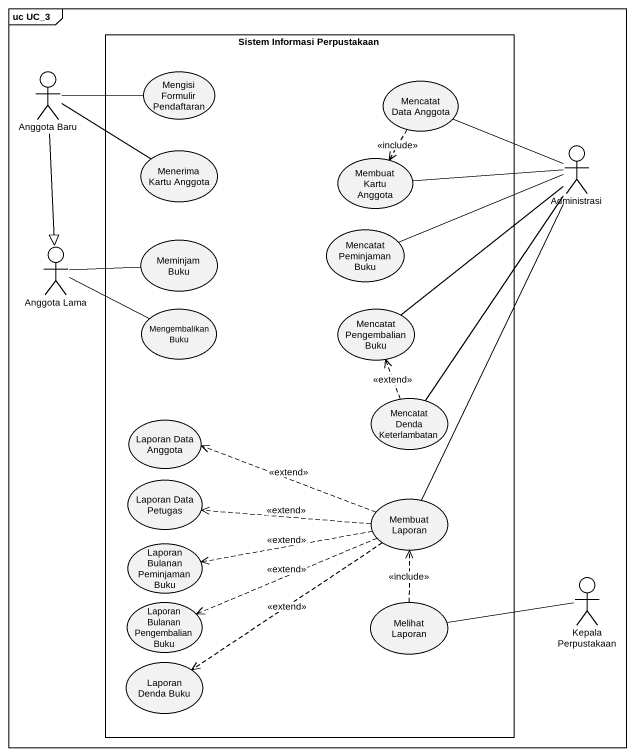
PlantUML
@startuml
mainframe uc UC_3
rectangle "Sistem Informasi Perpustakaan" as Sistem_Informasi {
  usecase "Mengisi Formulir Pendaftaran" as Mengisi_Formulir_Pendaftaran
  usecase "Mencatat Data Anggota" as Mencatat_Data_Anggota
  usecase "Menerima Kartu Anggota" as Menerima_Kartu_Anggota
  usecase "Membuat Kartu Anggota" as Membuat_Kartu_Anggota
  usecase "Meminjam Buku" as Meminjam_Buku
  usecase "Mencatat Peminjaman Buku" as Mencatat_Peminjaman_Buku
  usecase "Mengembalikan Buku" as Mengembalikan_Buku
  usecase "Mencatat Pengembalian Buku" as Mencatat_Pengembalian_Buku
  usecase "Mencatat Denda Keterlambatan" as Mencatat_Denda_Keterlambatan
  usecase "Laporan Data Anggota" as Laporan_Data_Anggota
  usecase "Laporan Data Petugas" as Laporan_Data_Petugas
  usecase "Membuat Laporan" as Membuat_Laporan
  usecase "Laporan Bulanan Peminjaman Buku" as Laporan_Bulanan_Peminjaman
  usecase "Laporan Bulanan Pengembalian Buku" as Laporan_Bulanan
  usecase "Melihat Laporan" as Melihat_Laporan
  usecase "Laporan Denda Buku" as Laporan_Denda_Buku
}
actor "Anggota Baru" as Anggota_Baru
actor Administrasi
actor "Anggota Lama" as Anggota_Lama
actor "Kepala Perpustakaan" as Kepala_Perpustakaan
Anggota_Baru -right- Mengisi_Formulir_Pendaftaran
Anggota_Baru -right- Menerima_Kartu_Anggota
Anggota_Baru --|> Anggota_Lama
Mencatat_Data_Anggota ..> Membuat_Kartu_Anggota : <<include>>
Administrasi -left- Mencatat_Data_Anggota
Administrasi -left- Membuat_Kartu_Anggota
Administrasi -left- Mencatat_Peminjaman_Buku
Administrasi -- Mencatat_Pengembalian_Buku
Administrasi -- Mencatat_Denda_Keterlambatan
Administrasi -- Membuat_Laporan
Anggota_Lama -right- Meminjam_Buku
Anggota_Lama -right- Mengembalikan_Buku
Mencatat_Denda_Keterlambatan .up.> Mencatat_Pengembalian_Buku : <<extend>>
Membuat_Laporan .left.> Laporan_Data_Anggota : <<extend>>
Membuat_Laporan .left.> Laporan_Data_Petugas : <<extend>>
Membuat_Laporan .left.> Laporan_Bulanan_Peminjaman : <<extend>>
Membuat_Laporan .left.> Laporan_Bulanan : <<extend>>
Membuat_Laporan ..> Laporan_Denda_Buku : <<extend>>
Kepala_Perpustakaan -left- Melihat_Laporan
Melihat_Laporan .up.> Membuat_Laporan : <<include>>
@enduml
